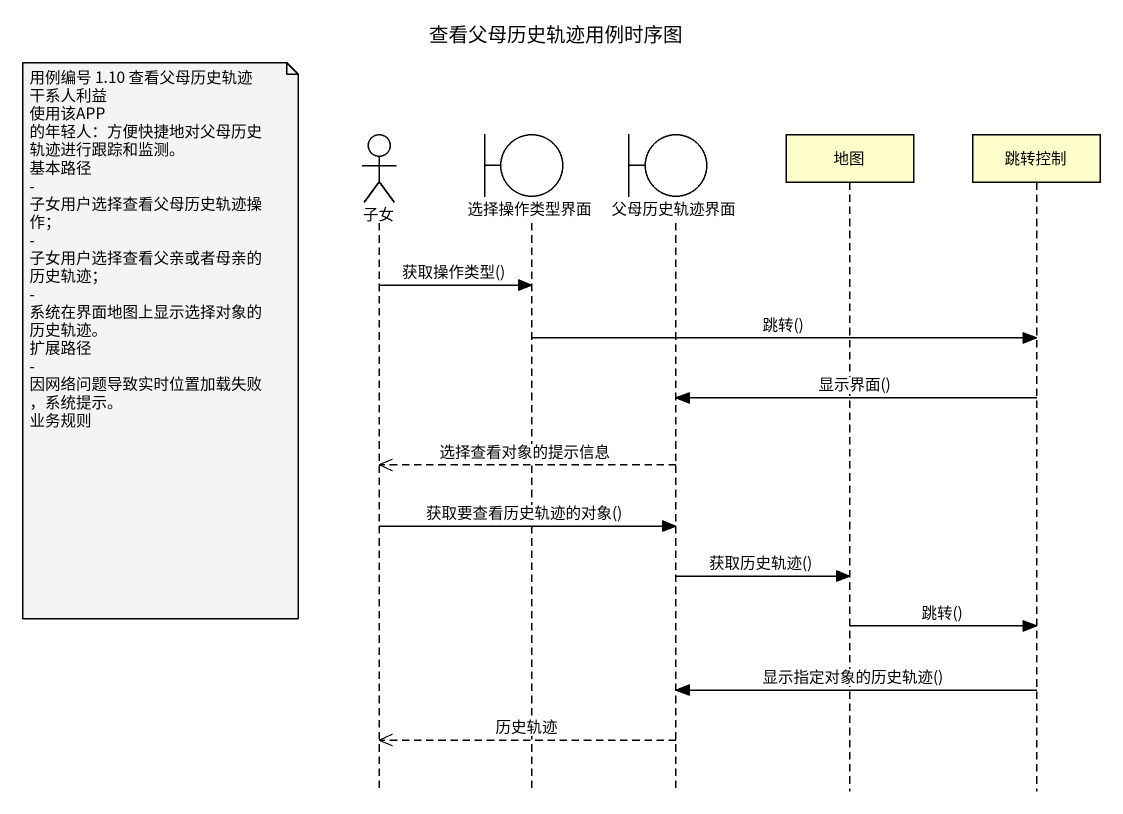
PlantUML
@startuml
title 查看父母历史轨迹用例时序图
hide footbox
actor 子女
boundary 选择操作类型界面
boundary 父母历史轨迹界面
participant 地图
participant 跳转控制

子女 -> 选择操作类型界面 : 获取操作类型()
选择操作类型界面 -> 跳转控制 : 跳转()
note left of 子女
  用例编号 1.10 查看父母历史轨迹
  干系人利益
  使用该APP 的年轻人：方便快捷地对父母历史轨迹进行跟踪和监测。
  基本路径
  - 子女用户选择查看父母历史轨迹操作；
  - 子女用户选择查看父亲或者母亲的历史轨迹；
  - 系统在界面地图上显示选择对象的历史轨迹。
  扩展路径
  - 因网络问题导致实时位置加载失败，系统提示。
  业务规则
end note
跳转控制 -> 父母历史轨迹界面 : 显示界面()
父母历史轨迹界面 -->> 子女 : 选择查看对象的提示信息
子女 -> 父母历史轨迹界面 : 获取要查看历史轨迹的对象()
父母历史轨迹界面 -> 地图 : 获取历史轨迹()
地图 -> 跳转控制 : 跳转()
跳转控制 -> 父母历史轨迹界面 : 显示指定对象的历史轨迹()
父母历史轨迹界面 -->> 子女 : 历史轨迹
@enduml
